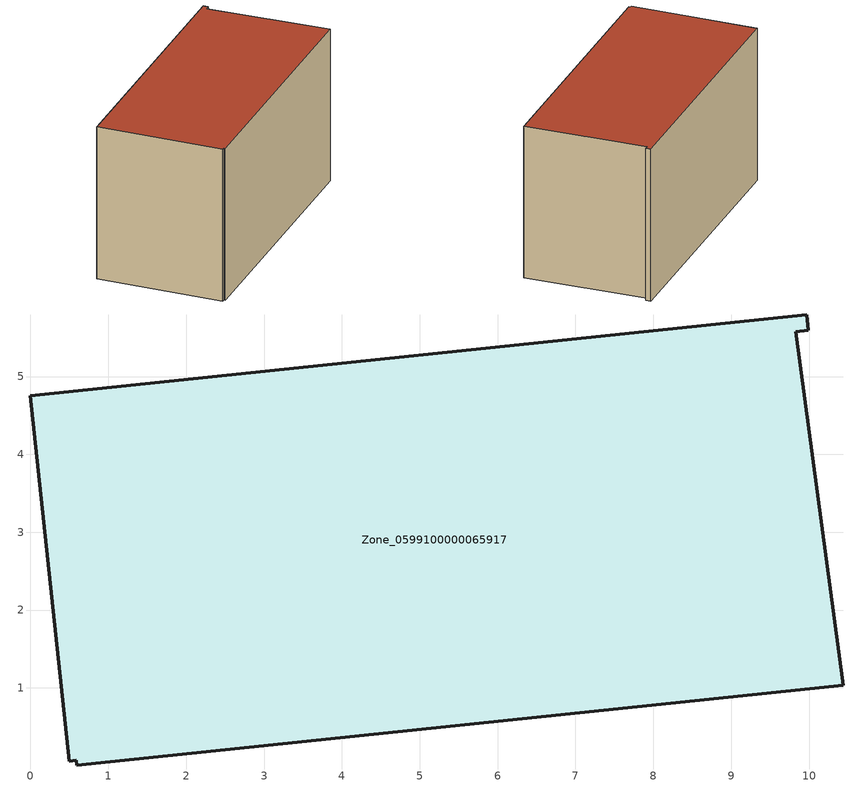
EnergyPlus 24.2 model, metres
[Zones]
Zone_0599100000065917
 floor ground (C_G): 0,4.75 9.97,5.79 9.99,5.59 9.83,5.58 10.44,1.04 0.6,0.01 0.59,0.07 0.5,0.06 z3
 wall outside (C_F): 9.97,5.79 0,4.75 0.5,0.06 0.59,0.07 0.6,0.01 10.44,1.04 9.83,5.58 9.99,5.59 9.97,5.79 z3:8.92
 roof outside (C_R): 0.59,0.07 0.6,0.01 10.44,1.04 9.83,5.58 9.99,5.59 9.97,5.79 0,4.75 0.5,0.06 z8.92
[BUILDING]
Pand.0599100000065917: North Axis=0; Terrain=City; Loads Convergence Tolerance Value=0.04; Temperature Convergence Tolerance Value=0.4; Solar Distribution=FullExterior; Maximum Number of Warmup Days=25; Minimum Number of Warmup Days=1
[Site:Location]
Rotterdam.The.Hague.AP_ZH_NLD Design_Conditions: Latitude=51.96; Longitude=4.45; Time Zone=1; Elevation=-4.5
[SITE:GROUNDTEMPERATURE:BUILDINGSURFACE]
18, 18, 18, 18, 18, 18, 18, 18, 18, 18, 18, 18
[MATERIAL] Thermal Absorptance=0.9; Solar Absorptance=0.7; Visible Absorptance=0.7
Name | Roughness | Thickness | Conductivity | Density | Specific Heat
G.TC.1946-1964 | MediumSmooth | 0.15 | 1 | 540 | 1210
F.TC.1946-1964 | Rough | 0.3 | 0.857143 | 1920 | 840
R.TC.1946-1964 | MediumRough | 0.2 | 0.235294 | 1500 | 1000
[CONSTRUCTION]
C_G: G.TC.1946-1964
C_F: F.TC.1946-1964
C_R: R.TC.1946-1964
[ZONE]
Zone_0599100000065917: Type=1; Multiplier=1; Ceiling Height=Autocalculate; Volume=Autocalculate; Floor Area=autocalculate; Part of Total Floor Area=Yes
[ZONEINFILTRATION:DESIGNFLOWRATE]
Infil_Zone_0599100000065917: Zone or ZoneList or Space or SpaceList=Zone_0599100000065917; Schedule=AlwaysOn; Design Flow Rate Calculation Method=Flow/Area; Flow Rate per Floor Area=0.003; Constant Term Coefficient=1; Temperature Term Coefficient=0; Velocity Term Coefficient=0; Velocity Squared Term Coefficient=0
[HVACTEMPLATE:ZONE:IDEALLOADSAIRSYSTEM]
Zone_0599100000065917: Maximum Heating Supply Air Temperature=50; Minimum Cooling Supply Air Temperature=13; Maximum Heating Supply Air Humidity Ratio=0.0156; Minimum Cooling Supply Air Humidity Ratio=0.0077; Heating Limit=NoLimit; Cooling Limit=NoLimit; Dehumidification Control Type=ConstantSensibleHeatRatio; Cooling Sensible Heat Ratio=0.7; Dehumidification Setpoint=60; Humidification Control Type=None; Humidification Setpoint=30; Outdoor Air Method=None; Outdoor Air Flow Rate per Person=0.00944; Outdoor Air Flow Rate per Zone Floor Area=0; Outdoor Air Flow Rate per Zone=0; Demand Controlled Ventilation Type=None; Outdoor Air Economizer Type=NoEconomizer; Heat Recovery Type=None; Sensible Heat Recovery Effectiveness=0.7; Latent Heat Recovery Effectiveness=0.65
[ZONECONTROL:THERMOSTAT]
ThermostatControl_Zone_0599100000065917: Zone or ZoneList=Zone_0599100000065917; Control Type Schedule=DualSetpointControlType; Control 1=Thermostat_Zone_0599100000065917; Temperature Difference Between Cutout And Setpoint=0
[THERMOSTATSETPOINT:DUALSETPOINT]
Thermostat_Zone_0599100000065917: Heating Setpoint Temperature Schedule=HeatingSetpoint_Zone_0599100000065917; Cooling Setpoint Temperature Schedule=CoolingSetpoint_Zone_0599100000065917
[SCHEDULE:COMPACT]
HeatingSetpoint_Zone_0599100000065917: Through: 12/31, For: AllDays, Until: 24:00, 21
CoolingSetpoint_Zone_0599100000065917: Through: 12/31, For: AllDays, Until: 24:00, 24
DualSetpointControlType: Through: 12/31, For: AllDays, Until: 24:00, 4
AlwaysOn: Through: 12/31, For: AllDays, Until: 24:00, 1
